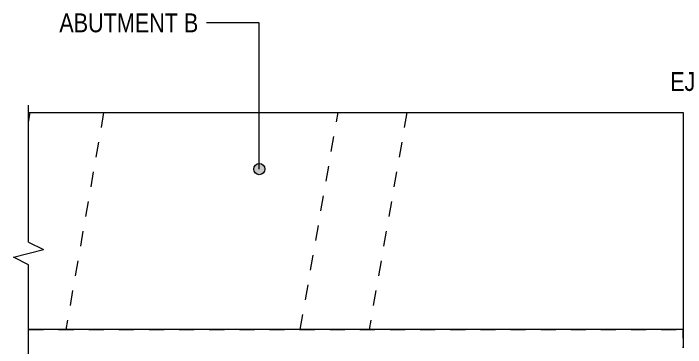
# Model space of a CAD drawing. Header units: metres. Extents: x 0 to 92, y 3 to 548.
# Drawn here: x 74.619 to 79.08, y 544.493 to 546.712 of the extents above; entities that cross this region are included whole.
import ezdxf

# ---------------------------------------------------------------- set-up
doc = ezdxf.new("R2010")
doc.units = ezdxf.units.M
doc.linetypes.add('JacobsDash', pattern=[0.0045, 0.003, -0.0015])
for name, color, linetype, lineweight in [('A-ANNO-NOTE', 7, 'Continuous', 9), ('A-DETL', 7, 'Continuous', 13), ('A-DETL-GENF', 7, 'Continuous', 9), ('A-FLOR', 7, 'Continuous', 50), ('G-ANNO-TEXT', 7, 'Continuous', 9), ('S-BEAM', 7, 'Continuous', 50), ('S-BEAM-HDLN', 7, 'JacobsDash', 18)]:
    doc.layers.add(name, color=color, linetype=linetype, lineweight=lineweight)
doc.styles.add('Arial Narrow_2', font='ARIALN.TTF', dxfattribs={"height": 0.125})

# ---------------------------------------------------------------- blocks, each defined once
blk = doc.blocks.new('BreakLine - BreakLine-7934069-DRG-2873186 - BARRIER BOTTOM REINFORCEMENT PLAN _SE corner_')
at = {"layer": 'A-DETL-GENF', "color": 252, "lineweight": 13, "true_color": 0x888888}
for p, q in [((0, 0), (0.86, 0)), ((1.01, 0), (1.87, 0))]:
    blk.add_line(p, q, dxfattribs=at)

msp = doc.modelspace()

# ---------------------------------------------------------------- hatches: boundary and pattern name
at = {"layer": 'G-ANNO-TEXT'}
h = msp.add_hatch(color=256, dxfattribs=at)
edge = h.paths.add_edge_path()
edge.add_arc((76.2508, 545.6783), 0.0375, 0, 360)

# ---------------------------------------------------------------- linework, layer by layer
at = {"layer": 'A-ANNO-NOTE', "color": 252, "lineweight": 13, "true_color": 0x888888}
for p, q in [((74.7185, 546.0536), (74.7185, 546.1036)), ((74.7185, 545.1936), (74.8185, 545.1436)), ((74.6185, 545.0936), (74.8185, 545.1436)), ((74.7185, 545.0436), (74.6185, 545.0936))]:
    msp.add_line(p, q, dxfattribs=at)
at = {"layer": 'A-DETL', "color": 8, "true_color": 0x808080}
msp.add_line((79.0647, 546.0522), (79.0647, 544.498), dxfattribs=at)
at = {"layer": 'A-DETL', "color": 8, "linetype": 'JacobsDash', "lineweight": 18, "true_color": 0x808080}
msp.add_line((74.7185, 544.6136), (79.0654, 544.6136), dxfattribs=at)
at = {"layer": 'A-FLOR', "lineweight": 13}
msp.add_line((79.069, 544.4938), (79.0606, 544.4933), dxfattribs=at)
at = {"layer": 'G-ANNO-TEXT'}
for p, q in [((75.9584, 546.6496), (75.8992, 546.6496)), ((76.2508, 546.6496), (75.9584, 546.6496)), ((76.2508, 545.6783), (76.2508, 546.6496))]:
    msp.add_line(p, q, dxfattribs=at)
msp.add_circle((76.2508, 545.6783), 0.0375, dxfattribs=at)
at = {"layer": 'S-BEAM', "color": 9, "lineweight": 13, "true_color": 0xc0c0c0}
for p, q in [((74.7185, 546.0536), (79.0637, 546.0536)), ((79.0637, 546.0536), (79.0654, 544.6136)), ((79.0654, 544.6136), (74.7185, 544.6136)), ((79.0655, 544.4936), (79.0654, 544.6136))]:
    msp.add_line(p, q, dxfattribs=at)
at = {"layer": 'S-BEAM-HDLN', "color": 9, "lineweight": 13, "true_color": 0xc0c0c0}
for p, q in [((74.7185, 545.9883), (74.7299, 546.0536)), ((75.2171, 546.0536), (74.9663, 544.6136)), ((76.5226, 544.6136), (76.7735, 546.0536)), ((77.2302, 546.0536), (76.9794, 544.6136))]:
    msp.add_line(p, q, dxfattribs=at)

# ---------------------------------------------------------------- block references
at = {"layer": 'A-DETL-GENF', "color": 252, "true_color": 0x888888, "rotation": 90.00000000013358}
msp.add_blockref('BreakLine - BreakLine-7934069-DRG-2873186 - BARRIER BOTTOM REINFORCEMENT PLAN _SE corner_', (74.7185, 544.1836), dxfattribs=at)

# ---------------------------------------------------------------- texts
at = {"layer": 'G-ANNO-TEXT', "char_height": 0.125, "attachment_point": 1, "style": 'Arial Narrow_2', "bg_fill": 3, "box_fill_scale": 1, "bg_fill_color": 256, "bg_fill_transparency": 0}
for s, insert in [('ABUTMENT B', (74.9231, 546.7121)), ('EJ', (78.9781, 546.3225))]:
    msp.add_mtext(s, dxfattribs=dict(at, insert=insert))

doc.saveas('drawing.dxf')
